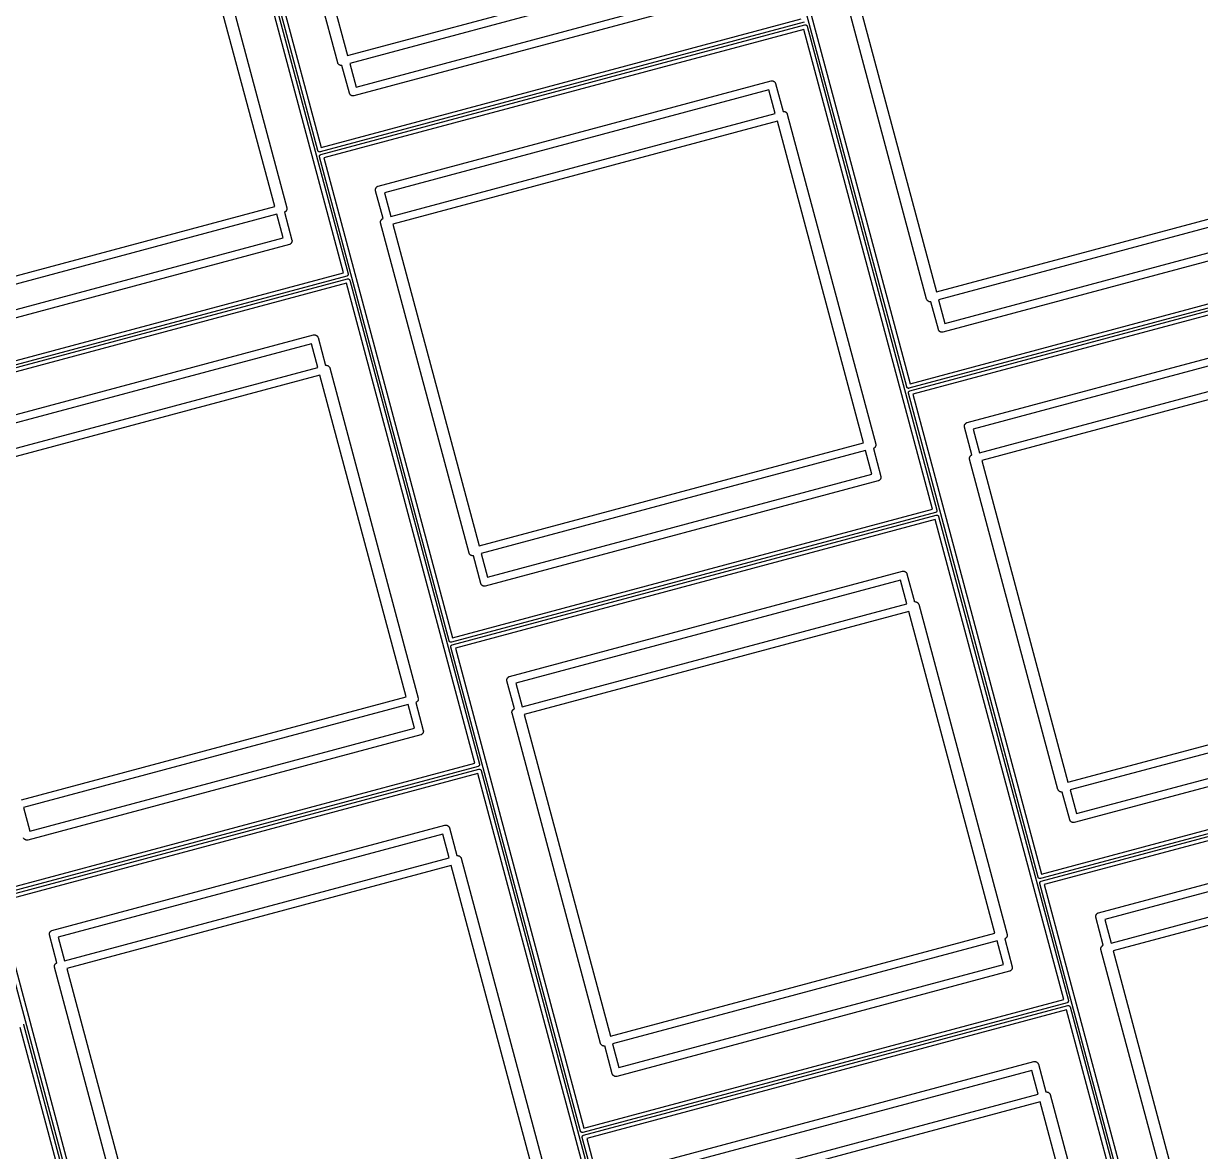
# Model space of a CAD drawing. Extents: x -24 to 329, y -138 to -2.
# Drawn here: x 182.69 to 226.86, y -100.88 to -58.55 of the extents above; entities that cross this region are included whole.
import ezdxf

# ---------------------------------------------------------------- set-up
doc = ezdxf.new("R2010")
doc.units = 0
doc.header["$MEASUREMENT"] = 0
doc.layers.add('BLACK', color=7, linetype='CONTINUOUS')

msp = doc.modelspace()

# ---------------------------------------------------------------- linework, layer by layer
at = {"layer": 'BLACK', "linetype": 'CONTINUOUS'}
for p, q in [((193.736, -63.3159), (188.868, -45.1475)), ((189.036, -45.1881), (193.862, -63.1965)), ((194.482, -60.0189), (191.162, -47.6297)), ((191.62, -47.676), (194.855, -59.75)), ((194.702, -67.9019), (189.876, -49.8935)), ((190.002, -49.774), (194.87, -67.9425)), ((192.118, -65.414), (188.883, -53.3399)), ((189.256, -53.0711), (192.576, -65.4603)), ((215.835, -72.1861), (210.966, -54.0177)), ((211.135, -54.0583), (215.96, -72.0666)), ((194.855, -59.75), (209.286, -55.8833)), ((209.364, -56.1731), (194.933, -60.0398)), ((216.581, -68.8891), (213.261, -56.4999)), ((213.719, -56.5461), (216.954, -68.6202)), ((209.837, -57.3093), (195.091, -61.2605)), ((195.171, -60.9285), (209.602, -57.0617)), ((211.989, -58.4969), (193.821, -63.3651)), ((193.847, -63.4632), (212.016, -58.595)), ((193.862, -63.1965), (211.87, -58.3711)), ((212.016, -58.595), (212.022, -58.5933)), ((212.016, -58.595), (212.016, -58.595)), ((212.022, -58.5933), (212.029, -58.5939)), ((212.029, -58.5939), (212.036, -58.5933)), ((212.036, -58.5933), (212.042, -58.595)), ((212.042, -58.595), (212.049, -58.5956)), ((212.049, -58.5956), (212.055, -58.5985)), ((212.055, -58.5985), (212.062, -58.6002)), ((212.062, -58.6002), (212.067, -58.6041)), ((212.067, -58.6041), (212.073, -58.607)), ((212.073, -58.607), (212.078, -58.6118)), ((212.078, -58.6118), (212.084, -58.6156)), ((212.084, -58.6156), (212.088, -58.6212)), ((212.088, -58.6212), (212.092, -58.626)), ((212.092, -58.626), (212.095, -58.6321)), ((212.095, -58.6321), (212.099, -58.6377)), ((212.099, -58.6377), (212.101, -58.6442)), ((212.101, -58.6442), (212.101, -58.6442)), ((212.101, -58.6442), (216.969, -76.8126)), ((211.975, -58.7637), (193.967, -63.589)), ((216.8, -76.772), (211.975, -58.7637)), ((194.486, -60.0318), (194.482, -60.0189)), ((194.482, -60.0189), (194.482, -60.0189)), ((194.493, -60.0427), (194.486, -60.0318)), ((194.499, -60.0548), (194.493, -60.0427)), ((194.508, -60.0642), (194.499, -60.0548)), ((194.933, -60.0398), (195.171, -60.9285)), ((194.516, -60.0751), (194.508, -60.0642)), ((194.527, -60.0827), (194.516, -60.0751)), ((194.536, -60.0922), (194.527, -60.0827)), ((194.548, -60.0978), (194.536, -60.0922)), ((194.559, -60.1054), (194.548, -60.0978)), ((194.572, -60.1089), (194.559, -60.1054)), ((194.584, -60.1145), (194.572, -60.1089)), ((194.598, -60.1157), (194.584, -60.1145)), ((194.61, -60.1191), (194.598, -60.1157)), ((194.624, -60.118), (194.61, -60.1191)), ((194.637, -60.1191), (194.624, -60.118)), ((194.643, -60.1175), (194.637, -60.1191)), ((194.923, -61.1637), (194.643, -60.1175)), ((196, -64.6509), (210.746, -60.6997)), ((210.746, -60.6997), (210.759, -60.6962)), ((210.746, -60.6997), (210.746, -60.6997)), ((210.759, -60.6962), (210.772, -60.6974)), ((210.772, -60.6974), (210.785, -60.6962)), ((210.785, -60.6962), (210.798, -60.6997)), ((210.798, -60.6997), (210.811, -60.7008)), ((210.811, -60.7008), (210.823, -60.7065)), ((210.823, -60.7065), (210.836, -60.7099)), ((210.836, -60.7099), (210.847, -60.7176)), ((210.847, -60.7176), (210.859, -60.7232)), ((210.859, -60.7232), (210.869, -60.7326)), ((210.869, -60.7326), (210.88, -60.7403)), ((210.88, -60.7403), (210.887, -60.7512)), ((210.887, -60.7512), (210.897, -60.7606)), ((210.897, -60.7606), (210.902, -60.7727)), ((210.902, -60.7727), (210.91, -60.7836)), ((210.91, -60.7836), (210.913, -60.7965)), ((210.913, -60.7965), (210.913, -60.7965)), ((210.913, -60.7965), (211.194, -61.8427)), ((194.924, -61.1637), (194.923, -61.1637)), ((194.927, -61.1766), (194.924, -61.1637)), ((194.935, -61.1875), (194.927, -61.1766)), ((194.94, -61.1995), (194.935, -61.1875)), ((194.95, -61.209), (194.94, -61.1995)), ((194.957, -61.2199), (194.95, -61.209)), ((194.968, -61.2275), (194.957, -61.2199)), ((194.978, -61.2369), (194.968, -61.2275)), ((194.99, -61.2426), (194.978, -61.2369)), ((195.001, -61.2502), (194.99, -61.2426)), ((195.013, -61.2537), (195.001, -61.2502)), ((195.026, -61.2593), (195.013, -61.2537)), ((195.039, -61.2605), (195.026, -61.2593)), ((195.052, -61.2639), (195.039, -61.2605)), ((195.065, -61.2628), (195.052, -61.2639)), ((195.078, -61.2639), (195.065, -61.2628)), ((195.091, -61.2605), (195.078, -61.2639)), ((195.091, -61.2605), (195.091, -61.2605)), ((210.666, -61.0317), (196.235, -64.8984)), ((210.904, -61.9203), (210.666, -61.0317)), ((196.473, -65.7871), (210.904, -61.9203)), ((210.981, -62.2101), (196.551, -66.0769)), ((214.217, -74.2842), (210.981, -62.2101)), ((211.194, -61.8427), (211.2, -61.841)), ((211.2, -61.841), (211.213, -61.8422)), ((211.213, -61.8422), (211.226, -61.841)), ((211.226, -61.841), (211.239, -61.8445)), ((211.239, -61.8445), (211.253, -61.8456)), ((211.253, -61.8456), (211.265, -61.8512)), ((211.265, -61.8512), (211.278, -61.8547)), ((211.278, -61.8547), (211.288, -61.8623)), ((211.288, -61.8623), (211.3, -61.868)), ((211.3, -61.868), (211.31, -61.8774)), ((211.31, -61.8774), (211.321, -61.885)), ((211.321, -61.885), (211.328, -61.896)), ((211.328, -61.896), (211.338, -61.9054)), ((211.338, -61.9054), (211.344, -61.9175)), ((211.344, -61.9175), (211.351, -61.9284)), ((211.351, -61.9284), (211.355, -61.9412)), ((211.355, -61.9412), (211.355, -61.9412)), ((211.355, -61.9412), (214.674, -74.3304)), ((193.738, -63.3225), (193.736, -63.3159)), ((193.736, -63.3159), (193.736, -63.3159)), ((193.742, -63.328), (193.738, -63.3225)), ((193.744, -63.3342), (193.742, -63.328)), ((193.749, -63.339), (193.744, -63.3342)), ((193.753, -63.3445), (193.749, -63.339)), ((193.759, -63.3484), (193.753, -63.3445)), ((193.763, -63.3532), (193.759, -63.3484)), ((193.77, -63.356), (193.763, -63.3532)), ((193.775, -63.3599), (193.77, -63.356)), ((193.782, -63.3617), (193.775, -63.3599)), ((193.788, -63.3645), (193.782, -63.3617)), ((193.794, -63.3651), (193.788, -63.3645)), ((193.801, -63.3669), (193.794, -63.3651)), ((193.796, -63.5284), (193.798, -63.5218)), ((193.797, -63.5351), (193.796, -63.5284)), ((193.796, -63.5419), (193.797, -63.5351)), ((193.798, -63.5484), (193.796, -63.5419)), ((193.798, -63.5218), (193.799, -63.5151)), ((198.666, -81.7168), (193.798, -63.5484)), ((193.798, -63.5484), (193.798, -63.5484)), ((193.799, -63.5151), (193.802, -63.509)), ((193.808, -63.3663), (193.801, -63.3669)), ((193.802, -63.509), (193.803, -63.5024)), ((193.803, -63.5024), (193.807, -63.4969)), ((193.807, -63.4969), (193.81, -63.4907)), ((193.814, -63.3669), (193.808, -63.3663)), ((193.81, -63.4907), (193.815, -63.486)), ((193.821, -63.3651), (193.814, -63.3669)), ((193.815, -63.486), (193.819, -63.4804)), ((193.819, -63.4804), (193.824, -63.4765)), ((193.821, -63.3651), (193.821, -63.3651)), ((193.824, -63.4765), (193.829, -63.4717)), ((193.829, -63.4717), (193.835, -63.4689)), ((193.835, -63.4689), (193.841, -63.465)), ((193.841, -63.465), (193.847, -63.4632)), ((193.847, -63.4632), (193.847, -63.4632)), ((193.967, -63.589), (198.792, -81.5973)), ((195.899, -64.7791), (195.903, -64.7662)), ((195.901, -64.7924), (195.899, -64.7791)), ((195.899, -64.8056), (195.901, -64.7924)), ((195.903, -64.8185), (195.899, -64.8056)), ((195.903, -64.7662), (195.904, -64.7529)), ((196.183, -65.8647), (195.903, -64.8185)), ((195.903, -64.8185), (195.903, -64.8185)), ((195.904, -64.7529), (195.91, -64.7409)), ((195.91, -64.7409), (195.913, -64.728)), ((195.913, -64.728), (195.921, -64.7171)), ((195.921, -64.7171), (195.926, -64.705)), ((195.926, -64.705), (195.936, -64.6956)), ((195.936, -64.6956), (195.943, -64.6847)), ((195.943, -64.6847), (195.954, -64.677)), ((195.954, -64.677), (195.964, -64.6676)), ((195.964, -64.6676), (195.976, -64.662)), ((195.976, -64.662), (195.987, -64.6543)), ((195.987, -64.6543), (196, -64.6509)), ((196, -64.6509), (196, -64.6509)), ((196.235, -64.8984), (196.473, -65.7871)), ((216.954, -68.6202), (231.385, -64.7534)), ((231.463, -65.0432), (217.032, -68.91)), ((177.687, -69.2808), (192.118, -65.414)), ((192.196, -65.7038), (177.765, -69.5705)), ((192.434, -66.5924), (192.196, -65.7038)), ((192.492, -65.6245), (192.485, -65.6261)), ((192.485, -65.6261), (192.766, -66.6723)), ((192.503, -65.6168), (192.492, -65.6245)), ((192.515, -65.6112), (192.503, -65.6168)), ((192.524, -65.6018), (192.515, -65.6112)), ((192.535, -65.5941), (192.524, -65.6018)), ((192.543, -65.5832), (192.535, -65.5941)), ((192.552, -65.5738), (192.543, -65.5832)), ((192.558, -65.5617), (192.552, -65.5738)), ((192.565, -65.5508), (192.558, -65.5617)), ((192.569, -65.5379), (192.565, -65.5508)), ((192.574, -65.5258), (192.569, -65.5379)), ((192.576, -65.5126), (192.574, -65.5258)), ((192.576, -65.4603), (192.576, -65.4603)), ((192.576, -65.4603), (192.579, -65.4732)), ((192.579, -65.4997), (192.576, -65.5126)), ((192.579, -65.4732), (192.578, -65.4864)), ((192.578, -65.4864), (192.579, -65.4997)), ((196.09, -65.9912), (196.093, -65.9783)), ((196.091, -66.0044), (196.09, -65.9912)), ((196.09, -66.0177), (196.091, -66.0044)), ((196.093, -66.0306), (196.09, -66.0177)), ((196.093, -65.9783), (196.094, -65.965)), ((199.413, -78.4198), (196.093, -66.0306)), ((196.093, -66.0306), (196.093, -66.0306)), ((196.094, -65.965), (196.1, -65.9529)), ((196.1, -65.9529), (196.103, -65.9401)), ((196.103, -65.9401), (196.111, -65.9291)), ((196.111, -65.9291), (196.117, -65.9171)), ((196.117, -65.9171), (196.126, -65.9076)), ((196.126, -65.9076), (196.134, -65.8967)), ((196.134, -65.8967), (196.144, -65.8891)), ((196.144, -65.8891), (196.154, -65.8797)), ((196.154, -65.8797), (196.166, -65.874)), ((196.166, -65.874), (196.177, -65.8664)), ((196.177, -65.8664), (196.183, -65.8647)), ((196.551, -66.0769), (199.786, -78.1509)), ((231.936, -66.1794), (217.19, -70.1306)), ((217.27, -69.7986), (231.701, -65.9319)), ((178.003, -70.4592), (192.434, -66.5924)), ((192.766, -66.6723), (192.766, -66.6724)), ((192.766, -66.6724), (192.769, -66.6852)), ((192.769, -66.6852), (192.768, -66.6985)), ((192.669, -66.84), (177.923, -70.7912)), ((192.682, -66.8365), (192.669, -66.84)), ((192.669, -66.84), (192.669, -66.84)), ((192.693, -66.8289), (192.682, -66.8365)), ((192.705, -66.8233), (192.693, -66.8289)), ((192.714, -66.8138), (192.705, -66.8233)), ((192.725, -66.8062), (192.714, -66.8138)), ((192.733, -66.7953), (192.725, -66.8062)), ((192.742, -66.7859), (192.733, -66.7953)), ((192.748, -66.7738), (192.742, -66.7859)), ((192.755, -66.7629), (192.748, -66.7738)), ((192.759, -66.75), (192.755, -66.7629)), ((192.765, -66.7379), (192.759, -66.75)), ((192.766, -66.7246), (192.765, -66.7379)), ((192.769, -66.7118), (192.766, -66.7246)), ((192.768, -66.6985), (192.769, -66.7118)), ((234.088, -67.3671), (215.92, -72.2353)), ((215.946, -72.3334), (234.115, -67.4652)), ((215.96, -72.0666), (233.969, -67.2413)), ((176.693, -72.7272), (194.702, -67.9019)), ((194.85, -68.0105), (194.844, -68.0143)), ((194.854, -68.0049), (194.85, -68.0105)), ((194.858, -68.0001), (194.854, -68.0049)), ((194.861, -67.994), (194.858, -68.0001)), ((194.865, -67.9884), (194.861, -67.994)), ((194.867, -67.9819), (194.865, -67.9884)), ((194.87, -67.9758), (194.867, -67.9819)), ((194.87, -67.9425), (194.87, -67.9425)), ((194.87, -67.9425), (194.872, -67.949)), ((194.872, -67.9625), (194.87, -67.969)), ((194.87, -67.969), (194.87, -67.9758)), ((194.872, -67.949), (194.872, -67.9557)), ((194.872, -67.9557), (194.872, -67.9625)), ((234.074, -67.6338), (216.066, -72.4592)), ((194.821, -68.0276), (176.653, -72.8958)), ((176.679, -72.994), (194.847, -68.1258)), ((194.807, -68.2944), (176.799, -73.1197)), ((199.632, -86.3027), (194.807, -68.2944)), ((194.828, -68.0259), (194.821, -68.0276)), ((194.821, -68.0276), (194.821, -68.0276)), ((194.833, -68.022), (194.828, -68.0259)), ((194.839, -68.0191), (194.833, -68.022)), ((194.844, -68.0143), (194.839, -68.0191)), ((194.847, -68.1258), (194.854, -68.124)), ((194.847, -68.1258), (194.847, -68.1258)), ((194.854, -68.124), (194.861, -68.1246)), ((194.861, -68.1246), (194.868, -68.124)), ((194.868, -68.124), (194.874, -68.1258)), ((194.874, -68.1258), (194.881, -68.1263)), ((194.881, -68.1263), (194.887, -68.1292)), ((194.887, -68.1292), (194.893, -68.131)), ((194.893, -68.131), (194.899, -68.1348)), ((194.899, -68.1348), (194.905, -68.1377)), ((194.905, -68.1377), (194.91, -68.1425)), ((194.91, -68.1425), (194.915, -68.1464)), ((194.915, -68.1464), (194.919, -68.1519)), ((194.919, -68.1519), (194.924, -68.1567)), ((194.924, -68.1567), (194.927, -68.1628)), ((194.927, -68.1628), (194.931, -68.1684)), ((194.931, -68.1684), (194.933, -68.1749)), ((194.933, -68.1749), (194.933, -68.1749)), ((194.933, -68.1749), (199.801, -86.3433)), ((216.584, -68.9019), (216.581, -68.8891)), ((216.581, -68.8891), (216.581, -68.8891)), ((216.592, -68.9128), (216.584, -68.9019)), ((216.598, -68.9249), (216.592, -68.9128)), ((216.607, -68.9343), (216.598, -68.9249)), ((216.615, -68.9453), (216.607, -68.9343)), ((216.626, -68.9529), (216.615, -68.9453)), ((216.635, -68.9623), (216.626, -68.9529)), ((216.647, -68.968), (216.635, -68.9623)), ((216.658, -68.9756), (216.647, -68.968)), ((216.671, -68.9791), (216.658, -68.9756)), ((216.683, -68.9847), (216.671, -68.9791)), ((216.696, -68.9858), (216.683, -68.9847)), ((216.709, -68.9893), (216.696, -68.9858)), ((216.722, -68.9881), (216.709, -68.9893)), ((216.736, -68.9893), (216.722, -68.9881)), ((216.742, -68.9876), (216.736, -68.9893)), ((217.022, -70.0338), (216.742, -68.9876)), ((217.032, -68.91), (217.27, -69.7986)), ((218.098, -73.521), (232.844, -69.5698)), ((217.026, -70.0467), (217.022, -70.0338)), ((217.022, -70.0338), (217.022, -70.0338)), ((217.033, -70.0576), (217.026, -70.0467)), ((217.039, -70.0697), (217.033, -70.0576)), ((217.048, -70.0791), (217.039, -70.0697)), ((217.056, -70.09), (217.048, -70.0791)), ((217.067, -70.0977), (217.056, -70.09)), ((217.076, -70.1071), (217.067, -70.0977)), ((217.088, -70.1127), (217.076, -70.1071)), ((217.099, -70.1204), (217.088, -70.1127)), ((217.112, -70.1238), (217.099, -70.1204)), ((217.124, -70.1295), (217.112, -70.1238)), ((217.138, -70.1306), (217.124, -70.1295)), ((217.15, -70.1341), (217.138, -70.1306)), ((217.164, -70.1329), (217.15, -70.1341)), ((217.177, -70.1341), (217.164, -70.1329)), ((217.19, -70.1306), (217.177, -70.1341)), ((217.19, -70.1306), (217.19, -70.1306)), ((232.765, -69.9018), (218.334, -73.7686)), ((178.831, -74.1816), (193.577, -70.2304)), ((193.497, -70.5624), (179.067, -74.4291)), ((193.736, -71.451), (193.497, -70.5624)), ((193.577, -70.2304), (193.59, -70.2269)), ((193.577, -70.2304), (193.577, -70.2304)), ((193.59, -70.2269), (193.604, -70.2281)), ((193.604, -70.2281), (193.617, -70.2269)), ((193.617, -70.2269), (193.63, -70.2304)), ((193.63, -70.2304), (193.643, -70.2316)), ((193.643, -70.2316), (193.655, -70.2372)), ((193.655, -70.2372), (193.668, -70.2406)), ((193.668, -70.2406), (193.679, -70.2483)), ((193.679, -70.2483), (193.691, -70.2539)), ((193.691, -70.2539), (193.7, -70.2633)), ((193.7, -70.2633), (193.711, -70.271)), ((193.711, -70.271), (193.719, -70.2819)), ((193.719, -70.2819), (193.728, -70.2913)), ((193.728, -70.2913), (193.734, -70.3034)), ((193.734, -70.3034), (193.742, -70.3143)), ((193.742, -70.3143), (193.745, -70.3272)), ((193.745, -70.3272), (193.745, -70.3272)), ((193.745, -70.3272), (194.025, -71.3734)), ((218.572, -74.6572), (233.003, -70.7905)), ((233.08, -71.0803), (218.649, -74.947)), ((179.305, -75.3178), (193.736, -71.451)), ((194.025, -71.3734), (194.032, -71.3717)), ((194.032, -71.3717), (194.045, -71.3729)), ((194.045, -71.3729), (194.058, -71.3717)), ((194.058, -71.3717), (194.071, -71.3752)), ((194.071, -71.3752), (194.084, -71.3763)), ((194.084, -71.3763), (194.096, -71.382)), ((194.096, -71.382), (194.109, -71.3854)), ((194.109, -71.3854), (194.12, -71.3931)), ((194.12, -71.3931), (194.132, -71.3987)), ((194.132, -71.3987), (194.142, -71.4081)), ((194.142, -71.4081), (194.153, -71.4158)), ((194.153, -71.4158), (194.16, -71.4267)), ((194.16, -71.4267), (194.17, -71.4361)), ((194.17, -71.4361), (194.175, -71.4482)), ((194.175, -71.4482), (194.183, -71.4591)), ((194.183, -71.4591), (194.186, -71.472)), ((194.186, -71.472), (194.186, -71.472)), ((194.186, -71.472), (197.506, -83.8612)), ((193.813, -71.7408), (179.382, -75.6076)), ((197.048, -83.8149), (193.813, -71.7408)), ((215.836, -72.1926), (215.835, -72.1861)), ((215.835, -72.1861), (215.835, -72.1861)), ((215.84, -72.1982), (215.836, -72.1926)), ((215.843, -72.2043), (215.84, -72.1982)), ((215.848, -72.2091), (215.843, -72.2043)), ((215.852, -72.2147), (215.848, -72.2091)), ((215.857, -72.2185), (215.852, -72.2147)), ((215.862, -72.2233), (215.857, -72.2185)), ((215.868, -72.2262), (215.862, -72.2233)), ((215.874, -72.2301), (215.868, -72.2262)), ((215.88, -72.2318), (215.874, -72.2301)), ((215.886, -72.2347), (215.88, -72.2318)), ((215.893, -72.2353), (215.886, -72.2347)), ((215.9, -72.237), (215.893, -72.2353)), ((215.895, -72.3985), (215.897, -72.392)), ((215.896, -72.4053), (215.895, -72.3985)), ((215.895, -72.412), (215.896, -72.4053)), ((215.897, -72.4186), (215.895, -72.412)), ((215.897, -72.392), (215.898, -72.3853)), ((220.765, -90.587), (215.897, -72.4186)), ((215.897, -72.4186), (215.897, -72.4186)), ((215.898, -72.3853), (215.9, -72.3791)), ((215.907, -72.2364), (215.9, -72.237)), ((215.9, -72.3791), (215.902, -72.3726)), ((215.902, -72.3726), (215.906, -72.367)), ((215.906, -72.367), (215.909, -72.3609)), ((215.913, -72.237), (215.907, -72.2364)), ((215.909, -72.3609), (215.914, -72.3561)), ((215.92, -72.2353), (215.913, -72.237)), ((215.914, -72.3561), (215.918, -72.3506)), ((215.918, -72.3506), (215.923, -72.3467)), ((215.92, -72.2353), (215.92, -72.2353)), ((215.923, -72.3467), (215.928, -72.3419)), ((215.928, -72.3419), (215.934, -72.339)), ((215.934, -72.339), (215.94, -72.3352)), ((215.94, -72.3352), (215.946, -72.3334)), ((215.946, -72.3334), (215.946, -72.3334)), ((216.066, -72.4592), (220.891, -90.4675)), ((217.998, -73.6492), (218.002, -73.6364)), ((217.999, -73.6625), (217.998, -73.6492)), ((217.998, -73.6758), (217.999, -73.6625)), ((218.002, -73.6887), (217.998, -73.6758)), ((218.002, -73.6364), (218.003, -73.6231)), ((218.282, -74.7349), (218.002, -73.6887)), ((218.002, -73.6887), (218.002, -73.6887)), ((218.003, -73.6231), (218.008, -73.611)), ((218.008, -73.611), (218.012, -73.5982)), ((218.012, -73.5982), (218.019, -73.5872)), ((218.019, -73.5872), (218.025, -73.5752)), ((218.025, -73.5752), (218.035, -73.5657)), ((218.035, -73.5657), (218.042, -73.5548)), ((218.042, -73.5548), (218.053, -73.5472)), ((218.053, -73.5472), (218.062, -73.5378)), ((218.062, -73.5378), (218.075, -73.5321)), ((218.075, -73.5321), (218.085, -73.5245)), ((218.085, -73.5245), (218.098, -73.521)), ((218.098, -73.521), (218.098, -73.521)), ((218.334, -73.7686), (218.572, -74.6572)), ((199.786, -78.1509), (214.217, -74.2842)), ((214.294, -74.5739), (199.863, -78.4407)), ((214.532, -75.4626), (214.294, -74.5739)), ((214.59, -74.4946), (214.584, -74.4963)), ((214.584, -74.4963), (214.864, -75.5425)), ((214.601, -74.487), (214.59, -74.4946)), ((214.613, -74.4814), (214.601, -74.487)), ((214.623, -74.4719), (214.613, -74.4814)), ((214.634, -74.4643), (214.623, -74.4719)), ((214.641, -74.4534), (214.634, -74.4643)), ((214.651, -74.444), (214.641, -74.4534)), ((214.656, -74.4319), (214.651, -74.444)), ((214.664, -74.421), (214.656, -74.4319)), ((214.668, -74.4081), (214.664, -74.421)), ((214.673, -74.396), (214.668, -74.4081)), ((214.674, -74.3827), (214.673, -74.396)), ((214.674, -74.3304), (214.674, -74.3304)), ((214.674, -74.3304), (214.678, -74.3433)), ((214.678, -74.3699), (214.674, -74.3827)), ((214.678, -74.3433), (214.677, -74.3566)), ((214.677, -74.3566), (214.678, -74.3699)), ((218.188, -74.8613), (218.192, -74.8485)), ((218.189, -74.8746), (218.188, -74.8613)), ((218.188, -74.8879), (218.189, -74.8746)), ((218.192, -74.9007), (218.188, -74.8879)), ((218.192, -74.8485), (218.193, -74.8352)), ((221.511, -87.2899), (218.192, -74.9007)), ((218.192, -74.9007), (218.192, -74.9007)), ((218.193, -74.8352), (218.199, -74.8231)), ((218.199, -74.8231), (218.202, -74.8102)), ((218.202, -74.8102), (218.21, -74.7993)), ((218.21, -74.7993), (218.215, -74.7872)), ((218.215, -74.7872), (218.225, -74.7778)), ((218.225, -74.7778), (218.232, -74.7669)), ((218.232, -74.7669), (218.243, -74.7593)), ((218.243, -74.7593), (218.253, -74.7498)), ((218.253, -74.7498), (218.265, -74.7442)), ((218.265, -74.7442), (218.276, -74.7366)), ((218.276, -74.7366), (218.282, -74.7349)), ((218.649, -74.947), (221.885, -87.0211)), ((200.102, -79.3294), (214.532, -75.4626)), ((214.768, -75.7102), (200.022, -79.6614)), ((214.781, -75.7067), (214.768, -75.7102)), ((214.768, -75.7102), (214.768, -75.7102)), ((214.791, -75.6991), (214.781, -75.7067)), ((214.804, -75.6934), (214.791, -75.6991)), ((214.813, -75.684), (214.804, -75.6934)), ((214.824, -75.6764), (214.813, -75.684)), ((214.832, -75.6655), (214.824, -75.6764)), ((214.841, -75.656), (214.832, -75.6655)), ((214.847, -75.6439), (214.841, -75.656)), ((214.854, -75.633), (214.847, -75.6439)), ((214.858, -75.6202), (214.854, -75.633)), ((214.863, -75.6081), (214.858, -75.6202)), ((214.864, -75.5948), (214.863, -75.6081)), ((214.864, -75.5425), (214.864, -75.5425)), ((214.864, -75.5425), (214.868, -75.5554)), ((214.868, -75.5819), (214.864, -75.5948)), ((214.868, -75.5554), (214.867, -75.5687)), ((214.867, -75.5687), (214.868, -75.5819)), ((198.792, -81.5973), (216.8, -76.772)), ((216.969, -76.8126), (216.969, -76.8126)), ((216.969, -76.8126), (216.971, -76.8192)), ((216.971, -76.8326), (216.969, -76.8392)), ((216.969, -76.8392), (216.969, -76.8459)), ((216.971, -76.8192), (216.97, -76.8259)), ((216.97, -76.8259), (216.971, -76.8326)), ((216.92, -76.8978), (198.752, -81.766)), ((198.778, -81.8641), (216.946, -76.9959)), ((216.906, -77.1646), (198.897, -81.9899)), ((221.731, -95.1729), (216.906, -77.1646)), ((216.927, -76.896), (216.92, -76.8978)), ((216.92, -76.8978), (216.92, -76.8978)), ((216.932, -76.8922), (216.927, -76.896)), ((216.938, -76.8893), (216.932, -76.8922)), ((216.943, -76.8845), (216.938, -76.8893)), ((216.949, -76.8806), (216.943, -76.8845)), ((216.946, -76.9959), (216.953, -76.9942)), ((216.946, -76.9959), (216.946, -76.9959)), ((216.952, -76.8751), (216.949, -76.8806)), ((216.957, -76.8703), (216.952, -76.8751)), ((216.953, -76.9942), (216.96, -76.9948)), ((216.96, -76.8641), (216.957, -76.8703)), ((216.964, -76.8586), (216.96, -76.8641)), ((216.96, -76.9948), (216.966, -76.9942)), ((216.966, -76.8521), (216.964, -76.8586)), ((216.969, -76.8459), (216.966, -76.8521)), ((216.966, -76.9942), (216.973, -76.9959)), ((216.973, -76.9959), (216.98, -76.9965)), ((216.98, -76.9965), (216.986, -76.9994)), ((216.986, -76.9994), (216.992, -77.0011)), ((216.992, -77.0011), (216.998, -77.005)), ((216.998, -77.005), (217.004, -77.0079)), ((217.004, -77.0079), (217.009, -77.0127)), ((217.009, -77.0127), (217.014, -77.0165)), ((217.014, -77.0165), (217.018, -77.0221)), ((217.018, -77.0221), (217.023, -77.0269)), ((217.023, -77.0269), (217.026, -77.033)), ((217.026, -77.033), (217.03, -77.0386)), ((217.03, -77.0386), (217.031, -77.0451)), ((217.031, -77.0451), (217.031, -77.0451)), ((217.031, -77.0451), (221.9, -95.2135)), ((199.416, -78.4327), (199.413, -78.4198)), ((199.413, -78.4198), (199.413, -78.4198)), ((199.424, -78.4436), (199.416, -78.4327)), ((199.429, -78.4556), (199.424, -78.4436)), ((199.439, -78.4651), (199.429, -78.4556)), ((199.446, -78.476), (199.439, -78.4651)), ((199.457, -78.4836), (199.446, -78.476)), ((199.467, -78.4931), (199.457, -78.4836)), ((199.479, -78.4987), (199.467, -78.4931)), ((199.49, -78.5063), (199.479, -78.4987)), ((199.503, -78.5098), (199.49, -78.5063)), ((199.515, -78.5154), (199.503, -78.5098)), ((199.528, -78.5166), (199.515, -78.5154)), ((199.541, -78.52), (199.528, -78.5166)), ((199.554, -78.5189), (199.541, -78.52)), ((199.567, -78.52), (199.554, -78.5189)), ((199.574, -78.5183), (199.567, -78.52)), ((199.854, -79.5646), (199.574, -78.5183)), ((199.863, -78.4407), (200.102, -79.3294)), ((200.93, -83.0518), (215.676, -79.1006)), ((215.596, -79.4326), (201.165, -83.2993)), ((215.834, -80.3212), (215.596, -79.4326)), ((215.676, -79.1006), (215.689, -79.0971)), ((215.676, -79.1006), (215.676, -79.1006)), ((215.689, -79.0971), (215.702, -79.0983)), ((215.702, -79.0983), (215.716, -79.0971)), ((215.716, -79.0971), (215.728, -79.1006)), ((215.728, -79.1006), (215.742, -79.1017)), ((215.742, -79.1017), (215.754, -79.1074)), ((215.754, -79.1074), (215.767, -79.1108)), ((215.767, -79.1108), (215.778, -79.1184)), ((215.778, -79.1184), (215.79, -79.1241)), ((215.79, -79.1241), (215.799, -79.1335)), ((215.799, -79.1335), (215.81, -79.1411)), ((215.81, -79.1411), (215.818, -79.1521)), ((215.818, -79.1521), (215.827, -79.1615)), ((215.827, -79.1615), (215.833, -79.1736)), ((215.833, -79.1736), (215.84, -79.1845)), ((215.84, -79.1845), (215.844, -79.1974)), ((215.844, -79.1974), (215.844, -79.1974)), ((215.844, -79.1974), (216.124, -80.2436)), ((199.857, -79.5774), (199.854, -79.5646)), ((199.854, -79.5646), (199.854, -79.5646)), ((199.865, -79.5884), (199.857, -79.5774)), ((199.871, -79.6004), (199.865, -79.5884)), ((199.88, -79.6099), (199.871, -79.6004)), ((199.888, -79.6208), (199.88, -79.6099)), ((199.899, -79.6284), (199.888, -79.6208)), ((199.908, -79.6378), (199.899, -79.6284)), ((199.92, -79.6435), (199.908, -79.6378)), ((199.931, -79.6511), (199.92, -79.6435)), ((199.944, -79.6546), (199.931, -79.6511)), ((199.956, -79.6602), (199.944, -79.6546)), ((199.969, -79.6614), (199.956, -79.6602)), ((199.982, -79.6648), (199.969, -79.6614)), ((199.995, -79.6636), (199.982, -79.6648)), ((200.009, -79.6648), (199.995, -79.6636)), ((200.022, -79.6614), (200.009, -79.6648)), ((200.022, -79.6614), (200.022, -79.6614)), ((201.403, -84.188), (215.834, -80.3212)), ((216.124, -80.2436), (216.13, -80.2419)), ((216.13, -80.2419), (216.144, -80.2431)), ((216.144, -80.2431), (216.157, -80.2419)), ((216.157, -80.2419), (216.17, -80.2453)), ((216.17, -80.2453), (216.183, -80.2465)), ((216.183, -80.2465), (216.195, -80.2521)), ((216.195, -80.2521), (216.208, -80.2556)), ((216.208, -80.2556), (216.219, -80.2632)), ((216.219, -80.2632), (216.231, -80.2689)), ((216.231, -80.2689), (216.24, -80.2783)), ((216.24, -80.2783), (216.251, -80.2859)), ((216.251, -80.2859), (216.259, -80.2968)), ((216.259, -80.2968), (216.268, -80.3063)), ((216.268, -80.3063), (216.274, -80.3183)), ((216.274, -80.3183), (216.282, -80.3293)), ((216.282, -80.3293), (216.285, -80.3421)), ((216.285, -80.3421), (216.285, -80.3421)), ((216.285, -80.3421), (219.605, -92.7313)), ((215.912, -80.611), (201.481, -84.4777)), ((219.147, -92.6851), (215.912, -80.611)), ((198.668, -81.7234), (198.666, -81.7168)), ((198.666, -81.7168), (198.666, -81.7168)), ((198.672, -81.7289), (198.668, -81.7234)), ((198.675, -81.735), (198.672, -81.7289)), ((198.68, -81.7398), (198.675, -81.735)), ((198.684, -81.7454), (198.68, -81.7398)), ((198.689, -81.7493), (198.684, -81.7454)), ((198.694, -81.754), (198.689, -81.7493)), ((198.7, -81.7569), (198.694, -81.754)), ((198.706, -81.7608), (198.7, -81.7569)), ((198.712, -81.7625), (198.706, -81.7608)), ((198.718, -81.7654), (198.712, -81.7625)), ((198.725, -81.766), (198.718, -81.7654)), ((198.732, -81.7677), (198.725, -81.766)), ((198.727, -81.9293), (198.729, -81.9227)), ((198.728, -81.936), (198.727, -81.9293)), ((198.727, -81.9428), (198.728, -81.936)), ((198.729, -81.9493), (198.727, -81.9428)), ((198.729, -81.916), (198.732, -81.9098)), ((198.729, -81.9227), (198.729, -81.916)), ((203.597, -100.118), (198.729, -81.9493)), ((198.729, -81.9493), (198.729, -81.9493)), ((198.738, -81.7672), (198.732, -81.7677)), ((198.732, -81.9098), (198.734, -81.9033)), ((198.734, -81.9033), (198.738, -81.8978)), ((198.745, -81.7677), (198.738, -81.7672)), ((198.738, -81.8978), (198.741, -81.8916)), ((198.741, -81.8916), (198.745, -81.8868)), ((198.752, -81.766), (198.745, -81.7677)), ((198.745, -81.8868), (198.749, -81.8813)), ((198.749, -81.8813), (198.755, -81.8774)), ((198.752, -81.766), (198.752, -81.766)), ((198.755, -81.8774), (198.76, -81.8726)), ((198.76, -81.8726), (198.766, -81.8698)), ((198.766, -81.8698), (198.771, -81.8659)), ((198.771, -81.8659), (198.778, -81.8641)), ((198.778, -81.8641), (198.778, -81.8641)), ((198.897, -81.9899), (203.723, -99.9982)), ((200.83, -83.18), (200.833, -83.1671)), ((200.831, -83.1932), (200.83, -83.18)), ((200.83, -83.2065), (200.831, -83.1932)), ((200.833, -83.2194), (200.83, -83.2065)), ((200.833, -83.1671), (200.834, -83.1538)), ((201.114, -84.2656), (200.833, -83.2194)), ((200.833, -83.2194), (200.833, -83.2194)), ((200.834, -83.1538), (200.84, -83.1417)), ((200.84, -83.1417), (200.844, -83.1289)), ((200.844, -83.1289), (200.851, -83.118)), ((200.851, -83.118), (200.857, -83.1059)), ((200.857, -83.1059), (200.866, -83.0965)), ((200.866, -83.0965), (200.874, -83.0855)), ((200.874, -83.0855), (200.885, -83.0779)), ((200.885, -83.0779), (200.894, -83.0685)), ((200.894, -83.0685), (200.906, -83.0628)), ((200.906, -83.0628), (200.917, -83.0552)), ((200.917, -83.0552), (200.93, -83.0518)), ((200.93, -83.0518), (200.93, -83.0518)), ((201.165, -83.2993), (201.403, -84.188)), ((221.885, -87.0211), (236.315, -83.1543)), ((236.393, -83.4441), (221.962, -87.3109)), ((182.618, -87.6817), (197.048, -83.8149)), ((197.506, -83.8612), (197.506, -83.8612)), ((197.506, -83.8612), (197.509, -83.874)), ((197.509, -83.9006), (197.506, -83.9135)), ((197.509, -83.874), (197.508, -83.8873)), ((197.508, -83.8873), (197.509, -83.9006)), ((197.126, -84.1047), (182.695, -87.9714)), ((197.364, -84.9933), (197.126, -84.1047)), ((197.422, -84.0254), (197.416, -84.027)), ((197.416, -84.027), (197.696, -85.0732)), ((197.433, -84.0177), (197.422, -84.0254)), ((197.445, -84.0121), (197.433, -84.0177)), ((197.455, -84.0027), (197.445, -84.0121)), ((197.465, -83.995), (197.455, -84.0027)), ((197.473, -83.9841), (197.465, -83.995)), ((197.483, -83.9747), (197.473, -83.9841)), ((197.488, -83.9626), (197.483, -83.9747)), ((197.496, -83.9517), (197.488, -83.9626)), ((197.499, -83.9388), (197.496, -83.9517)), ((197.505, -83.9267), (197.499, -83.9388)), ((197.506, -83.9135), (197.505, -83.9267)), ((201.03, -84.3538), (201.034, -84.341)), ((201.034, -84.341), (201.041, -84.33)), ((201.041, -84.33), (201.047, -84.318)), ((201.047, -84.318), (201.056, -84.3085)), ((201.056, -84.3085), (201.064, -84.2976)), ((201.064, -84.2976), (201.075, -84.29)), ((201.075, -84.29), (201.084, -84.2806)), ((201.084, -84.2806), (201.096, -84.2749)), ((201.096, -84.2749), (201.107, -84.2673)), ((201.107, -84.2673), (201.114, -84.2656)), ((222.2, -88.1995), (236.631, -84.3328)), ((201.02, -84.392), (201.023, -84.3792)), ((201.021, -84.4053), (201.02, -84.392)), ((201.02, -84.4186), (201.021, -84.4053)), ((201.024, -84.4315), (201.02, -84.4186)), ((201.023, -84.3792), (201.025, -84.3659)), ((204.343, -96.8207), (201.024, -84.4315)), ((201.024, -84.4315), (201.024, -84.4315)), ((201.025, -84.3659), (201.03, -84.3538)), ((201.481, -84.4777), (204.716, -96.5518)), ((236.866, -84.5803), (222.12, -88.5315)), ((182.933, -88.8601), (197.364, -84.9933)), ((197.623, -85.2298), (197.612, -85.2374)), ((197.635, -85.2242), (197.623, -85.2298)), ((197.645, -85.2147), (197.635, -85.2242)), ((197.656, -85.2071), (197.645, -85.2147)), ((197.663, -85.1962), (197.656, -85.2071)), ((197.673, -85.1868), (197.663, -85.1962)), ((197.678, -85.1747), (197.673, -85.1868)), ((197.686, -85.1638), (197.678, -85.1747)), ((197.689, -85.1509), (197.686, -85.1638)), ((197.695, -85.1388), (197.689, -85.1509)), ((197.696, -85.1255), (197.695, -85.1388)), ((197.696, -85.0732), (197.696, -85.0732)), ((197.696, -85.0732), (197.7, -85.0861)), ((197.7, -85.1127), (197.696, -85.1255)), ((197.7, -85.0861), (197.699, -85.0994)), ((197.699, -85.0994), (197.7, -85.1127)), ((197.599, -85.2409), (182.853, -89.1921)), ((197.612, -85.2374), (197.599, -85.2409)), ((197.599, -85.2409), (197.599, -85.2409)), ((220.891, -90.4675), (238.899, -85.6422)), ((239.019, -85.7679), (220.85, -90.6362)), ((220.877, -90.7343), (239.045, -85.8661)), ((239.004, -86.0347), (220.996, -90.8601)), ((199.752, -86.4285), (181.583, -91.2967)), ((181.61, -91.3949), (199.778, -86.5266)), ((181.624, -91.1281), (199.632, -86.3027)), ((199.758, -86.4268), (199.752, -86.4285)), ((199.752, -86.4285), (199.752, -86.4285)), ((199.764, -86.4229), (199.758, -86.4268)), ((199.77, -86.42), (199.764, -86.4229)), ((199.775, -86.4152), (199.77, -86.42)), ((199.78, -86.4113), (199.775, -86.4152)), ((199.778, -86.5266), (199.785, -86.5249)), ((199.778, -86.5266), (199.778, -86.5266)), ((199.784, -86.4058), (199.78, -86.4113)), ((199.789, -86.401), (199.784, -86.4058)), ((199.785, -86.5249), (199.791, -86.5255)), ((199.792, -86.3949), (199.789, -86.401)), ((199.791, -86.5255), (199.798, -86.5249)), ((199.796, -86.3893), (199.792, -86.3949)), ((199.797, -86.3828), (199.796, -86.3893)), ((199.8, -86.3767), (199.797, -86.3828)), ((199.798, -86.5249), (199.805, -86.5266)), ((199.801, -86.3699), (199.8, -86.3767)), ((199.801, -86.3433), (199.801, -86.3433)), ((199.801, -86.3433), (199.803, -86.3499)), ((199.803, -86.3634), (199.801, -86.3699)), ((199.803, -86.3499), (199.802, -86.3566)), ((199.802, -86.3566), (199.803, -86.3634)), ((199.805, -86.5266), (199.811, -86.5272)), ((199.811, -86.5272), (199.817, -86.5301)), ((199.817, -86.5301), (199.824, -86.5318)), ((199.824, -86.5318), (199.83, -86.5357)), ((199.83, -86.5357), (199.836, -86.5386)), ((199.836, -86.5386), (199.84, -86.5434)), ((199.84, -86.5434), (199.846, -86.5473)), ((199.846, -86.5473), (199.85, -86.5528)), ((199.85, -86.5528), (199.855, -86.5576)), ((199.855, -86.5576), (199.858, -86.5637)), ((199.737, -86.6953), (181.729, -91.5206)), ((204.563, -104.704), (199.737, -86.6953)), ((199.858, -86.5637), (199.861, -86.5693)), ((199.861, -86.5693), (199.863, -86.5758)), ((199.863, -86.5758), (199.863, -86.5758)), ((199.863, -86.5758), (204.731, -104.744)), ((221.511, -87.29), (221.511, -87.2899)), ((221.515, -87.3028), (221.511, -87.29)), ((221.523, -87.3137), (221.515, -87.3028)), ((221.528, -87.3258), (221.523, -87.3137)), ((221.538, -87.3352), (221.528, -87.3258)), ((221.545, -87.3461), (221.538, -87.3352)), ((221.556, -87.3538), (221.545, -87.3461)), ((221.566, -87.3632), (221.556, -87.3538)), ((221.578, -87.3688), (221.566, -87.3632)), ((221.589, -87.3765), (221.578, -87.3688)), ((221.601, -87.3799), (221.589, -87.3765)), ((221.614, -87.3856), (221.601, -87.3799)), ((221.627, -87.3867), (221.614, -87.3856)), ((221.64, -87.3902), (221.627, -87.3867)), ((221.653, -87.389), (221.64, -87.3902)), ((221.666, -87.3902), (221.653, -87.389)), ((221.672, -87.3885), (221.666, -87.3902)), ((221.953, -88.4347), (221.672, -87.3885)), ((221.962, -87.3109), (222.2, -88.1995)), ((182.695, -87.9714), (182.933, -88.8601)), ((223.029, -91.9219), (237.775, -87.9707)), ((237.695, -88.3027), (223.264, -92.1695)), ((183.762, -92.5825), (198.508, -88.6313)), ((198.508, -88.6313), (198.521, -88.6278)), ((198.508, -88.6313), (198.508, -88.6313)), ((198.521, -88.6278), (198.534, -88.629)), ((198.534, -88.629), (198.547, -88.6278)), ((198.547, -88.6278), (198.56, -88.6313)), ((198.56, -88.6313), (198.573, -88.6324)), ((198.573, -88.6324), (198.586, -88.6381)), ((198.586, -88.6381), (198.598, -88.6415)), ((198.598, -88.6415), (198.609, -88.6492)), ((198.609, -88.6492), (198.621, -88.6548)), ((198.621, -88.6548), (198.631, -88.6642)), ((198.631, -88.6642), (198.642, -88.6719)), ((198.642, -88.6719), (198.649, -88.6828)), ((198.649, -88.6828), (198.659, -88.6922)), ((198.659, -88.6922), (198.664, -88.7043)), ((198.664, -88.7043), (198.672, -88.7152)), ((198.672, -88.7152), (198.676, -88.7281)), ((198.676, -88.7281), (198.676, -88.7281)), ((198.676, -88.7281), (198.956, -89.7743)), ((221.956, -88.4476), (221.953, -88.4347)), ((221.953, -88.4347), (221.953, -88.4347)), ((221.964, -88.4585), (221.956, -88.4476)), ((221.969, -88.4706), (221.964, -88.4585)), ((221.979, -88.48), (221.969, -88.4706)), ((221.987, -88.4909), (221.979, -88.48)), ((221.997, -88.4986), (221.987, -88.4909)), ((222.007, -88.508), (221.997, -88.4986)), ((222.019, -88.5136), (222.007, -88.508)), ((222.03, -88.5213), (222.019, -88.5136)), ((222.043, -88.5247), (222.03, -88.5213)), ((222.055, -88.5304), (222.043, -88.5247)), ((222.068, -88.5315), (222.055, -88.5304)), ((222.081, -88.535), (222.068, -88.5315)), ((222.094, -88.5338), (222.081, -88.535)), ((222.108, -88.535), (222.094, -88.5338)), ((222.12, -88.5315), (222.108, -88.535)), ((222.12, -88.5315), (222.12, -88.5315)), ((182.697, -89.1191), (182.689, -89.1082)), ((182.702, -89.1312), (182.697, -89.1191)), ((182.712, -89.1406), (182.702, -89.1312)), ((182.72, -89.1515), (182.712, -89.1406)), ((182.73, -89.1591), (182.72, -89.1515)), ((182.74, -89.1686), (182.73, -89.1591)), ((182.752, -89.1742), (182.74, -89.1686)), ((182.763, -89.1818), (182.752, -89.1742)), ((182.776, -89.1853), (182.763, -89.1818)), ((182.788, -89.1909), (182.776, -89.1853)), ((182.801, -89.1921), (182.788, -89.1909)), ((182.814, -89.1955), (182.801, -89.1921)), ((182.827, -89.1944), (182.814, -89.1955)), ((182.841, -89.1955), (182.827, -89.1944)), ((182.853, -89.1921), (182.841, -89.1955)), ((182.853, -89.1921), (182.853, -89.1921)), ((198.428, -88.9633), (183.997, -92.83)), ((198.666, -89.8519), (198.428, -88.9633)), ((223.502, -93.0581), (237.933, -89.1914)), ((238.011, -89.4811), (223.58, -93.3479)), ((184.235, -93.7187), (198.666, -89.8519)), ((198.956, -89.7743), (198.962, -89.7726)), ((198.962, -89.7726), (198.975, -89.7738)), ((198.975, -89.7738), (198.989, -89.7726)), ((198.989, -89.7726), (199.002, -89.7761)), ((199.002, -89.7761), (199.015, -89.7772)), ((199.015, -89.7772), (199.027, -89.7829)), ((199.027, -89.7829), (199.04, -89.7863)), ((199.04, -89.7863), (199.051, -89.794)), ((199.051, -89.794), (199.063, -89.7996)), ((199.063, -89.7996), (199.072, -89.809)), ((199.072, -89.809), (199.083, -89.8166)), ((199.083, -89.8166), (199.091, -89.8276)), ((199.091, -89.8276), (199.1, -89.837)), ((199.1, -89.837), (199.106, -89.8491)), ((199.106, -89.8491), (199.113, -89.86)), ((199.113, -89.86), (199.117, -89.8729)), ((199.117, -89.8729), (199.117, -89.8729)), ((199.117, -89.8729), (202.437, -102.262)), ((198.744, -90.1417), (184.313, -94.0085)), ((201.979, -102.216), (198.744, -90.1417)), ((220.767, -90.5935), (220.765, -90.587)), ((220.765, -90.587), (220.765, -90.587)), ((220.771, -90.5991), (220.767, -90.5935)), ((220.774, -90.6052), (220.771, -90.5991)), ((220.778, -90.61), (220.774, -90.6052)), ((220.782, -90.6155), (220.778, -90.61)), ((220.788, -90.6194), (220.782, -90.6155)), ((220.793, -90.6242), (220.788, -90.6194)), ((220.799, -90.6271), (220.793, -90.6242)), ((220.804, -90.631), (220.799, -90.6271)), ((220.811, -90.6327), (220.804, -90.631)), ((220.817, -90.6356), (220.811, -90.6327)), ((220.824, -90.6362), (220.817, -90.6356)), ((220.83, -90.6379), (220.824, -90.6362)), ((220.826, -90.7994), (220.827, -90.7929)), ((220.826, -90.8062), (220.826, -90.7994)), ((220.826, -90.8129), (220.826, -90.8062)), ((220.827, -90.8195), (220.826, -90.8129)), ((220.827, -90.7929), (220.828, -90.7861)), ((225.696, -108.988), (220.827, -90.8195)), ((220.827, -90.8195), (220.827, -90.8195)), ((220.828, -90.7861), (220.831, -90.78)), ((220.837, -90.6373), (220.83, -90.6379)), ((220.831, -90.78), (220.833, -90.7735)), ((220.833, -90.7735), (220.837, -90.7679)), ((220.844, -90.6379), (220.837, -90.6373)), ((220.837, -90.7679), (220.839, -90.7618)), ((220.839, -90.7618), (220.844, -90.757)), ((220.85, -90.6362), (220.844, -90.6379)), ((220.844, -90.757), (220.848, -90.7515)), ((220.848, -90.7515), (220.854, -90.7476)), ((220.85, -90.6362), (220.85, -90.6362)), ((220.854, -90.7476), (220.858, -90.7428)), ((220.858, -90.7428), (220.865, -90.7399)), ((220.865, -90.7399), (220.87, -90.736)), ((220.87, -90.736), (220.877, -90.7343)), ((220.877, -90.7343), (220.877, -90.7343)), ((220.996, -90.8601), (225.821, -108.868)), ((186.429, -109.648), (181.56, -91.48)), ((181.729, -91.5206), (186.554, -109.529)), ((222.929, -92.0501), (222.932, -92.0373)), ((222.93, -92.0634), (222.929, -92.0501)), ((222.929, -92.0767), (222.93, -92.0634)), ((222.932, -92.0896), (222.929, -92.0767)), ((222.932, -92.0373), (222.933, -92.024)), ((223.212, -93.1358), (222.932, -92.0896)), ((222.932, -92.0896), (222.932, -92.0896)), ((222.933, -92.024), (222.939, -92.0119)), ((222.939, -92.0119), (222.942, -91.999)), ((222.942, -91.999), (222.95, -91.9881)), ((222.95, -91.9881), (222.956, -91.976)), ((222.956, -91.976), (222.965, -91.9666)), ((222.965, -91.9666), (222.973, -91.9557)), ((222.973, -91.9557), (222.984, -91.9481)), ((222.984, -91.9481), (222.993, -91.9386)), ((222.993, -91.9386), (223.005, -91.933)), ((223.005, -91.933), (223.016, -91.9254)), ((223.016, -91.9254), (223.029, -91.9219)), ((223.029, -91.9219), (223.029, -91.9219)), ((223.264, -92.1695), (223.502, -93.0581)), ((183.662, -92.7107), (183.665, -92.6978)), ((183.663, -92.724), (183.662, -92.7107)), ((183.662, -92.7372), (183.663, -92.724)), ((183.665, -92.7501), (183.662, -92.7372)), ((183.665, -92.6978), (183.666, -92.6845)), ((183.666, -92.6845), (183.672, -92.6725)), ((183.672, -92.6725), (183.675, -92.6596)), ((183.675, -92.6596), (183.683, -92.6487)), ((183.683, -92.6487), (183.689, -92.6366)), ((183.689, -92.6366), (183.698, -92.6272)), ((183.698, -92.6272), (183.706, -92.6163)), ((183.706, -92.6163), (183.717, -92.6086)), ((183.717, -92.6086), (183.726, -92.5992)), ((183.726, -92.5992), (183.738, -92.5936)), ((183.738, -92.5936), (183.749, -92.5859)), ((183.749, -92.5859), (183.762, -92.5825)), ((183.762, -92.5825), (183.762, -92.5825)), ((204.716, -96.5518), (219.147, -92.6851)), ((219.605, -92.7313), (219.605, -92.7313)), ((219.605, -92.7313), (219.608, -92.7442)), ((183.945, -93.7963), (183.665, -92.7501)), ((183.665, -92.7501), (183.665, -92.7501)), ((183.997, -92.83), (184.235, -93.7187)), ((219.225, -92.9748), (204.794, -96.8416)), ((219.463, -93.8635), (219.225, -92.9748)), ((219.521, -92.8955), (219.515, -92.8972)), ((219.515, -92.8972), (219.795, -93.9434)), ((219.532, -92.8879), (219.521, -92.8955)), ((219.544, -92.8822), (219.532, -92.8879)), ((219.553, -92.8728), (219.544, -92.8822)), ((219.564, -92.8652), (219.553, -92.8728)), ((219.572, -92.8543), (219.564, -92.8652)), ((219.581, -92.8448), (219.572, -92.8543)), ((219.587, -92.8328), (219.581, -92.8448)), ((219.595, -92.8218), (219.587, -92.8328)), ((219.598, -92.809), (219.595, -92.8218)), ((219.604, -92.7969), (219.598, -92.809)), ((219.605, -92.7836), (219.604, -92.7969)), ((219.608, -92.7708), (219.605, -92.7836)), ((219.608, -92.7442), (219.607, -92.7575)), ((219.607, -92.7575), (219.608, -92.7708)), ((223.146, -93.1881), (223.155, -93.1787)), ((223.155, -93.1787), (223.163, -93.1678)), ((223.163, -93.1678), (223.174, -93.1601)), ((223.174, -93.1601), (223.183, -93.1507)), ((223.183, -93.1507), (223.195, -93.1451)), ((223.195, -93.1451), (223.206, -93.1374)), ((223.206, -93.1374), (223.212, -93.1358)), ((223.119, -93.2622), (223.122, -93.2493)), ((223.12, -93.2755), (223.119, -93.2622)), ((223.119, -93.2888), (223.12, -93.2755)), ((223.122, -93.3016), (223.119, -93.2888)), ((223.122, -93.2493), (223.123, -93.2361)), ((226.442, -105.691), (223.122, -93.3016)), ((223.122, -93.3016), (223.122, -93.3016)), ((223.123, -93.2361), (223.129, -93.224)), ((223.129, -93.224), (223.133, -93.2111)), ((223.133, -93.2111), (223.14, -93.2002)), ((223.14, -93.2002), (223.146, -93.1881)), ((223.58, -93.3479), (226.815, -105.422)), ((183.852, -93.9228), (183.855, -93.9099)), ((183.853, -93.936), (183.852, -93.9228)), ((183.852, -93.9493), (183.853, -93.936)), ((183.855, -93.9622), (183.852, -93.9493)), ((183.855, -93.9099), (183.856, -93.8966)), ((187.175, -106.351), (183.855, -93.9622)), ((183.855, -93.9622), (183.855, -93.9622)), ((183.856, -93.8966), (183.862, -93.8845)), ((183.862, -93.8845), (183.865, -93.8717)), ((183.865, -93.8717), (183.873, -93.8608)), ((183.873, -93.8608), (183.879, -93.8487)), ((183.879, -93.8487), (183.888, -93.8393)), ((183.888, -93.8393), (183.896, -93.8283)), ((183.896, -93.8283), (183.907, -93.8207)), ((183.907, -93.8207), (183.916, -93.8113)), ((183.916, -93.8113), (183.928, -93.8056)), ((183.928, -93.8056), (183.939, -93.798)), ((183.939, -93.798), (183.945, -93.7963)), ((184.313, -94.0085), (187.548, -106.083)), ((205.032, -97.7302), (219.463, -93.8635)), ((219.762, -94.0663), (219.754, -94.0773)), ((219.771, -94.0569), (219.762, -94.0663)), ((219.777, -94.0448), (219.771, -94.0569)), ((219.785, -94.0339), (219.777, -94.0448)), ((219.788, -94.0211), (219.785, -94.0339)), ((219.794, -94.009), (219.788, -94.0211)), ((219.795, -93.9957), (219.794, -94.009)), ((219.795, -93.9434), (219.795, -93.9434)), ((219.795, -93.9434), (219.798, -93.9563)), ((219.798, -93.9828), (219.795, -93.9957)), ((219.798, -93.9563), (219.797, -93.9696)), ((219.797, -93.9696), (219.798, -93.9828)), ((219.698, -94.111), (204.952, -98.0622)), ((219.711, -94.1076), (219.698, -94.111)), ((219.698, -94.111), (219.698, -94.111)), ((219.722, -94.1), (219.711, -94.1076)), ((219.734, -94.0943), (219.722, -94.1)), ((219.743, -94.0849), (219.734, -94.0943)), ((219.754, -94.0773), (219.743, -94.0849)), ((221.85, -95.2987), (203.682, -100.167)), ((203.723, -99.9982), (221.731, -95.1729)), ((221.857, -95.2969), (221.85, -95.2987)), ((221.85, -95.2987), (221.85, -95.2987)), ((221.863, -95.293), (221.857, -95.2969)), ((221.869, -95.2902), (221.863, -95.293)), ((221.873, -95.2854), (221.869, -95.2902)), ((221.879, -95.2815), (221.873, -95.2854)), ((221.883, -95.276), (221.879, -95.2815)), ((221.888, -95.2712), (221.883, -95.276)), ((221.891, -95.265), (221.888, -95.2712)), ((221.894, -95.2595), (221.891, -95.265)), ((221.896, -95.253), (221.894, -95.2595)), ((221.899, -95.2468), (221.896, -95.253)), ((221.9, -95.2401), (221.899, -95.2468)), ((221.9, -95.2135), (221.9, -95.2135)), ((221.9, -95.2135), (221.901, -95.22)), ((221.901, -95.2335), (221.9, -95.2401)), ((221.901, -95.22), (221.901, -95.2268)), ((221.901, -95.2268), (221.901, -95.2335)), ((203.708, -100.265), (221.877, -95.3968)), ((221.836, -95.5655), (203.828, -100.391)), ((226.661, -113.574), (221.836, -95.5655)), ((221.877, -95.3968), (221.883, -95.3951)), ((221.877, -95.3968), (221.877, -95.3968)), ((221.883, -95.3951), (221.89, -95.3956)), ((221.89, -95.3956), (221.897, -95.3951)), ((221.897, -95.3951), (221.903, -95.3968)), ((221.903, -95.3968), (221.91, -95.3974)), ((221.91, -95.3974), (221.916, -95.4003)), ((221.916, -95.4003), (221.923, -95.402)), ((221.923, -95.402), (221.928, -95.4059)), ((221.928, -95.4059), (221.934, -95.4088)), ((221.934, -95.4088), (221.939, -95.4135)), ((221.939, -95.4135), (221.945, -95.4174)), ((221.945, -95.4174), (221.949, -95.423)), ((221.949, -95.423), (221.953, -95.4278)), ((221.953, -95.4278), (221.956, -95.4339)), ((221.956, -95.4339), (221.96, -95.4394)), ((221.96, -95.4394), (221.962, -95.446)), ((221.962, -95.446), (221.962, -95.446)), ((221.962, -95.446), (226.83, -113.614)), ((192.325, -132.635), (182.569, -96.226)), ((182.693, -96.1), (182.695, -96.1065)), ((182.695, -96.1065), (182.695, -96.1065)), ((182.695, -96.1065), (192.494, -132.676)), ((204.347, -96.8335), (204.343, -96.8207)), ((204.343, -96.8207), (204.343, -96.8207)), ((204.354, -96.8445), (204.347, -96.8335)), ((204.36, -96.8565), (204.354, -96.8445)), ((204.369, -96.866), (204.36, -96.8565)), ((204.377, -96.8769), (204.369, -96.866)), ((204.388, -96.8845), (204.377, -96.8769)), ((204.397, -96.8939), (204.388, -96.8845)), ((204.409, -96.8996), (204.397, -96.8939)), ((204.42, -96.9072), (204.409, -96.8996)), ((204.433, -96.9107), (204.42, -96.9072)), ((204.445, -96.9163), (204.433, -96.9107)), ((204.459, -96.9175), (204.445, -96.9163)), ((204.471, -96.9209), (204.459, -96.9175)), ((204.485, -96.9197), (204.471, -96.9209)), ((204.498, -96.9209), (204.485, -96.9197)), ((204.504, -96.9192), (204.498, -96.9209)), ((204.785, -97.9654), (204.504, -96.9192)), ((204.794, -96.8416), (205.032, -97.7302)), ((205.861, -101.453), (220.607, -97.5014)), ((220.607, -97.5014), (220.62, -97.498)), ((220.607, -97.5014), (220.607, -97.5014)), ((220.62, -97.498), (220.633, -97.4992)), ((220.633, -97.4992), (220.646, -97.498)), ((220.646, -97.498), (220.659, -97.5014)), ((220.659, -97.5014), (220.672, -97.5026)), ((220.672, -97.5026), (220.684, -97.5082)), ((220.684, -97.5082), (220.697, -97.5117)), ((220.697, -97.5117), (220.708, -97.5193)), ((220.708, -97.5193), (220.72, -97.525)), ((220.72, -97.525), (220.73, -97.5344)), ((220.73, -97.5344), (220.741, -97.542)), ((220.741, -97.542), (220.748, -97.5529)), ((220.748, -97.5529), (220.758, -97.5624)), ((220.758, -97.5624), (220.763, -97.5744)), ((220.763, -97.5744), (220.771, -97.5854)), ((220.771, -97.5854), (220.774, -97.5982)), ((220.774, -97.5982), (220.774, -97.5982)), ((220.774, -97.5982), (221.055, -98.6445)), ((204.785, -97.9655), (204.785, -97.9654)), ((204.788, -97.9783), (204.785, -97.9655)), ((204.796, -97.9892), (204.788, -97.9783)), ((204.801, -98.0013), (204.796, -97.9892)), ((204.811, -98.0107), (204.801, -98.0013)), ((204.818, -98.0217), (204.811, -98.0107)), ((204.829, -98.0293), (204.818, -98.0217)), ((204.839, -98.0387), (204.829, -98.0293)), ((204.851, -98.0444), (204.839, -98.0387)), ((220.527, -97.8334), (206.096, -101.7)), ((220.765, -98.7221), (220.527, -97.8334)), ((204.862, -98.052), (204.851, -98.0444)), ((204.874, -98.0554), (204.862, -98.052)), ((204.887, -98.0611), (204.874, -98.0554)), ((204.9, -98.0622), (204.887, -98.0611)), ((204.913, -98.0657), (204.9, -98.0622)), ((204.926, -98.0645), (204.913, -98.0657)), ((204.939, -98.0657), (204.926, -98.0645)), ((204.952, -98.0622), (204.939, -98.0657)), ((204.952, -98.0622), (204.952, -98.0622)), ((206.334, -102.589), (220.765, -98.7221)), ((221.055, -98.6445), (221.061, -98.6428)), ((221.061, -98.6428), (221.074, -98.6439)), ((221.074, -98.6439), (221.087, -98.6428)), ((221.087, -98.6428), (221.1, -98.6462)), ((221.1, -98.6462), (221.114, -98.6474)), ((221.114, -98.6474), (221.126, -98.653)), ((221.126, -98.653), (221.139, -98.6565)), ((221.139, -98.6565), (221.149, -98.6641)), ((221.149, -98.6641), (221.162, -98.6697)), ((221.162, -98.6697), (221.171, -98.6792)), ((221.171, -98.6792), (221.182, -98.6868)), ((221.182, -98.6868), (221.189, -98.6977)), ((221.189, -98.6977), (221.199, -98.7072)), ((221.199, -98.7072), (221.205, -98.7192)), ((221.205, -98.7192), (221.212, -98.7301)), ((221.212, -98.7301), (221.216, -98.743)), ((221.216, -98.743), (221.216, -98.743)), ((221.216, -98.743), (224.535, -111.132)), ((220.843, -99.0119), (206.412, -102.879)), ((224.078, -111.086), (220.843, -99.0119)), ((203.599, -100.124), (203.597, -100.118)), ((203.597, -100.118), (203.597, -100.118)), ((203.603, -100.13), (203.599, -100.124)), ((203.605, -100.136), (203.603, -100.13)), ((203.61, -100.141), (203.605, -100.136)), ((203.614, -100.146), (203.61, -100.141)), ((203.62, -100.15), (203.614, -100.146)), ((203.624, -100.155), (203.62, -100.15)), ((203.631, -100.158), (203.624, -100.155)), ((203.636, -100.162), (203.631, -100.158)), ((203.643, -100.163), (203.636, -100.162)), ((203.649, -100.166), (203.643, -100.163)), ((203.655, -100.167), (203.649, -100.166)), ((203.662, -100.169), (203.655, -100.167)), ((203.669, -100.168), (203.662, -100.169)), ((203.676, -100.169), (203.669, -100.168)), ((203.682, -100.167), (203.676, -100.169)), ((203.682, -100.167), (203.682, -100.167)), ((203.657, -100.33), (203.659, -100.324)), ((203.658, -100.337), (203.657, -100.33)), ((203.657, -100.344), (203.658, -100.337)), ((203.659, -100.35), (203.657, -100.344)), ((203.659, -100.324), (203.66, -100.317)), ((208.527, -118.519), (203.659, -100.35)), ((203.659, -100.35), (203.659, -100.35)), ((203.66, -100.317), (203.663, -100.311)), ((203.663, -100.311), (203.664, -100.304)), ((203.664, -100.304), (203.668, -100.299)), ((203.668, -100.299), (203.671, -100.293)), ((203.671, -100.293), (203.676, -100.288)), ((203.676, -100.288), (203.68, -100.282)), ((203.68, -100.282), (203.685, -100.278)), ((203.685, -100.278), (203.69, -100.274)), ((203.69, -100.274), (203.696, -100.271)), ((203.696, -100.271), (203.702, -100.267)), ((203.702, -100.267), (203.708, -100.265)), ((203.708, -100.265), (203.708, -100.265)), ((203.828, -100.391), (208.653, -118.399))]:
    msp.add_line(p, q, dxfattribs=at)

doc.saveas('drawing.dxf')
